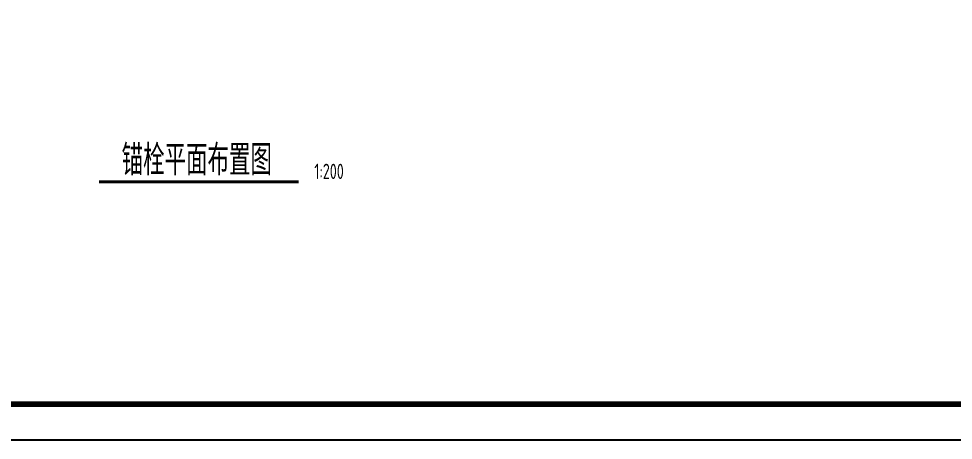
# Model space of a CAD drawing. Extents: x 180850 to 1399066, y 48356 to 327880.
# Drawn here: x 466373 to 502931, y 136382 to 152867 of the extents above; entities that cross this region are included whole.
import ezdxf

# ---------------------------------------------------------------- set-up
doc = ezdxf.new("R2010")
doc.units = 0
doc.header["$LTSCALE"] = 1000
doc.layers.add('PUB_TITLE', color=4, linetype='Continuous')
doc.layers.add('TEXT', color=7, linetype='Continuous')
doc.styles.add('TSSD_Norm', font='tssdeng.shx', dxfattribs={"bigfont": 'hztxt.shx'})

msp = doc.modelspace()

# ---------------------------------------------------------------- linework, layer by layer
at = {"color": 3, "const_width": 117.6}
msp.add_lwpolyline([(469515.21, 146490.06), (477323.79, 146490.06)], dxfattribs=at)
at = {"layer": 'PUB_TITLE'}
msp.add_lwpolyline([(430995.03, 220381.89), (549924.21, 220381.89), (549924.21, 136381.97), (430995.03, 136381.97)], close=True, dxfattribs=at)
at = {"layer": 'PUB_TITLE', "const_width": 212.12}
msp.add_lwpolyline([(434530.38, 137796.11), (434530.38, 218967.75), (548510.07, 218967.75), (548510.07, 137796.11)], close=True, dxfattribs=at)

# ---------------------------------------------------------------- texts
at = {"layer": 'TEXT', "style": 'TSSD_Norm', "width": 0.7}
for s, height, p in [('锚栓平面布置图', 1200, (470397.69, 146739)), ('1:200', 600, (477936.4, 146597.27))]:
    msp.add_text(s, height=height, dxfattribs=at).set_placement(p)

doc.saveas('drawing.dxf')
